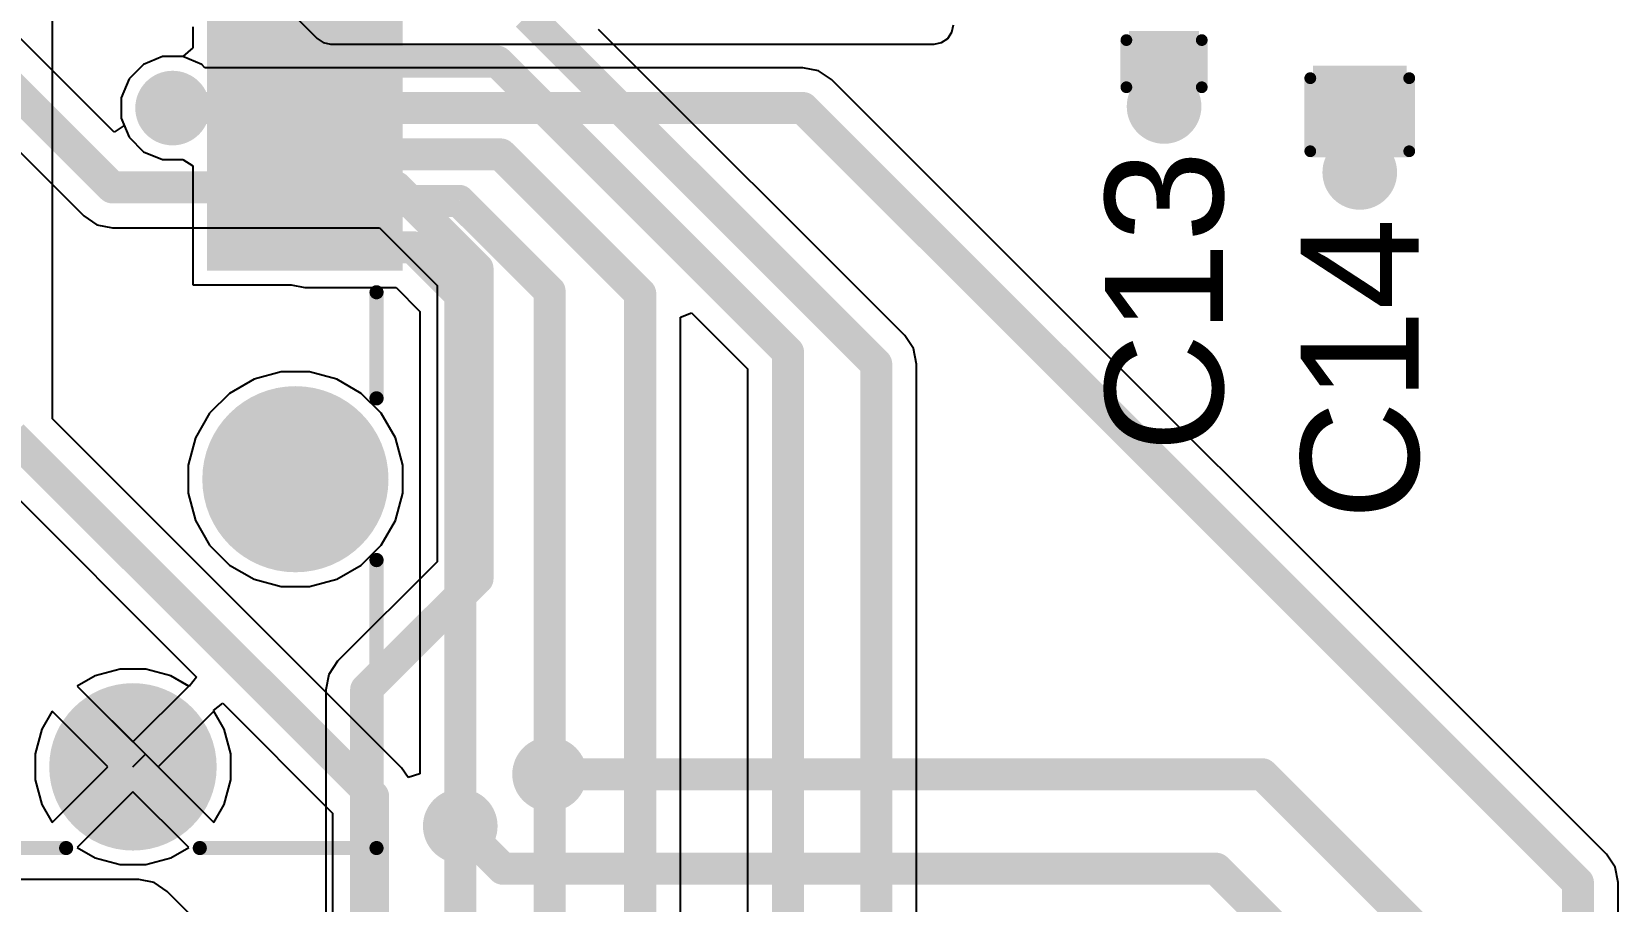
# Model space of a CAD drawing. Header units: millimetres. Extents: x 0 to 174, y 0 to 132.
# Drawn here: x 8.92 to 26.01, y 79.94 to 89.31 of the extents above; entities that cross this region are included whole.
import ezdxf

# ---------------------------------------------------------------- set-up
doc = ezdxf.new("R2010")
doc.units = ezdxf.units.MM
for name, color, linetype in [('BottomLayer', 5, 'Continuous'), ('BottomSolder', 6, 'Continuous'), ('PadHoleLayer', 156, 'Continuous'), ('TopLayer', 1, 'Continuous'), ('TopOverlay', 2, 'Continuous'), ('TopPaste', 8, 'Continuous'), ('TopSolder', 216, 'Continuous'), ('ViaHoleLayer', 16, 'Continuous')]:
    doc.layers.add(name, color=color, linetype=linetype)
doc.styles.add('Arial', font='', dxfattribs={"height": 0.2})
doc.styles.get('Arial').set_extended_font_data('Arial')

# ---------------------------------------------------------------- blocks, each defined once
blk = doc.blocks.new('FX23_20S_0_5SV_69')
at = {"layer": 'BottomLayer'}
h = blk.add_hatch(color=5, dxfattribs=at)
edge = h.paths.add_edge_path()
edge.add_arc((-4.75, 3.05), 0.902, 0, 360)
h = blk.add_hatch(color=5, dxfattribs=at)
edge = h.paths.add_edge_path()
edge.add_arc((4.75, 3.05), 0.902, 0, 360)
h = blk.add_hatch(color=5, dxfattribs=at)
edge = h.paths.add_edge_path()
edge.add_arc((-7.85, 1.3), 0.8, 0, 360)
h = blk.add_hatch(color=5, dxfattribs=at)
edge = h.paths.add_edge_path()
edge.add_arc((7.85, 1.3), 0.8, 0, 360)
h = blk.add_hatch(color=5, dxfattribs=at)
edge = h.paths.add_edge_path()
edge.add_arc((-7.85, -1.3), 0.8, 0, 360)
h = blk.add_hatch(color=5, dxfattribs=at)
edge = h.paths.add_edge_path()
edge.add_arc((7.85, -1.3), 0.8, 0, 360)
h = blk.add_hatch(color=5, dxfattribs=at)
edge = h.paths.add_edge_path()
edge.add_arc((-4.75, -3.05), 0.902, 0, 360)
h = blk.add_hatch(color=5, dxfattribs=at)
edge = h.paths.add_edge_path()
edge.add_arc((4.75, -3.05), 0.902, 0, 360)
at = {"layer": 'BottomSolder'}
h = blk.add_hatch(color=6, dxfattribs=at)
edge = h.paths.add_edge_path()
edge.add_arc((-4.75, 3.05), 1.003, 0, 360)
h = blk.add_hatch(color=6, dxfattribs=at)
edge = h.paths.add_edge_path()
edge.add_arc((4.75, 3.05), 1.003, 0, 360)
h = blk.add_hatch(color=6, dxfattribs=at)
edge = h.paths.add_edge_path()
edge.add_arc((-7.85, 1.3), 0.902, 0, 360)
h = blk.add_hatch(color=6, dxfattribs=at)
edge = h.paths.add_edge_path()
edge.add_arc((7.85, 1.3), 0.902, 0, 360)
h = blk.add_hatch(color=6, dxfattribs=at)
edge = h.paths.add_edge_path()
edge.add_arc((-7.85, -1.3), 0.902, 0, 360)
h = blk.add_hatch(color=6, dxfattribs=at)
edge = h.paths.add_edge_path()
edge.add_arc((7.85, -1.3), 0.902, 0, 360)
h = blk.add_hatch(color=6, dxfattribs=at)
edge = h.paths.add_edge_path()
edge.add_arc((-4.75, -3.05), 1.003, 0, 360)
h = blk.add_hatch(color=6, dxfattribs=at)
edge = h.paths.add_edge_path()
edge.add_arc((4.75, -3.05), 1.003, 0, 360)
at = {"layer": 'PadHoleLayer'}
h = blk.add_hatch(color=156, dxfattribs=at)
edge = h.paths.add_edge_path()
edge.add_arc((-4.75, 3.05), 0.648, 0, 360)
h = blk.add_hatch(color=156, dxfattribs=at)
edge = h.paths.add_edge_path()
edge.add_arc((4.75, 3.05), 0.648, 0, 360)
h = blk.add_hatch(color=156, dxfattribs=at)
edge = h.paths.add_edge_path()
edge.add_arc((-7.85, 1.3), 0.546, 0, 360)
h = blk.add_hatch(color=156, dxfattribs=at)
edge = h.paths.add_edge_path()
edge.add_arc((7.85, 1.3), 0.546, 0, 360)
h = blk.add_hatch(color=156, dxfattribs=at)
edge = h.paths.add_edge_path()
edge.add_arc((-7.85, -1.3), 0.546, 0, 360)
h = blk.add_hatch(color=156, dxfattribs=at)
edge = h.paths.add_edge_path()
edge.add_arc((7.85, -1.3), 0.546, 0, 360)
h = blk.add_hatch(color=156, dxfattribs=at)
edge = h.paths.add_edge_path()
edge.add_arc((-4.75, -3.05), 0.648, 0, 360)
h = blk.add_hatch(color=156, dxfattribs=at)
edge = h.paths.add_edge_path()
edge.add_arc((4.75, -3.05), 0.648, 0, 360)
at = {"layer": 'TopLayer'}
for points in [[(-2.402, 4.102), (-2.098, 4.102), (-2.098, 2.197), (-2.402, 2.197)], [(-1.902, 4.102), (-1.598, 4.102), (-1.598, 2.197), (-1.902, 2.197)], [(-1.402, 4.102), (-1.098, 4.102), (-1.098, 2.197), (-1.402, 2.197)], [(-0.902, 4.102), (-0.598, 4.102), (-0.598, 2.197), (-0.902, 2.197)], [(-0.402, 4.102), (-0.098, 4.102), (-0.098, 2.197), (-0.402, 2.197)], [(0.098, 4.102), (0.402, 4.102), (0.402, 2.197), (0.098, 2.197)], [(0.598, 4.102), (0.902, 4.102), (0.902, 2.197), (0.598, 2.197)], [(1.098, 4.102), (1.402, 4.102), (1.402, 2.197), (1.098, 2.197)], [(1.598, 4.102), (1.902, 4.102), (1.902, 2.197), (1.598, 2.197)], [(2.098, 4.102), (2.402, 4.102), (2.402, 2.197), (2.098, 2.197)], [(-2.402, -2.197), (-2.098, -2.197), (-2.098, -4.102), (-2.402, -4.102)], [(-1.902, -2.197), (-1.598, -2.197), (-1.598, -4.102), (-1.902, -4.102)], [(-1.402, -2.197), (-1.098, -2.197), (-1.098, -4.102), (-1.402, -4.102)], [(-0.902, -2.197), (-0.598, -2.197), (-0.598, -4.102), (-0.902, -4.102)], [(-0.402, -2.197), (-0.098, -2.197), (-0.098, -4.102), (-0.402, -4.102)], [(0.098, -2.197), (0.402, -2.197), (0.402, -4.102), (0.098, -4.102)], [(0.598, -2.197), (0.902, -2.197), (0.902, -4.102), (0.598, -4.102)], [(1.098, -2.197), (1.402, -2.197), (1.402, -4.102), (1.098, -4.102)], [(1.598, -2.197), (1.902, -2.197), (1.902, -4.102), (1.598, -4.102)], [(2.098, -2.197), (2.402, -2.197), (2.402, -4.102), (2.098, -4.102)]]:
    blk.add_hatch(color=1, dxfattribs=at).paths.add_polyline_path(points)
h = blk.add_hatch(color=1, dxfattribs=at)
edge = h.paths.add_edge_path()
edge.add_arc((-4.75, 3.05), 0.902, 0, 360)
h = blk.add_hatch(color=1, dxfattribs=at)
edge = h.paths.add_edge_path()
edge.add_arc((4.75, 3.05), 0.902, 0, 360)
h = blk.add_hatch(color=1, dxfattribs=at)
edge = h.paths.add_edge_path()
edge.add_arc((-7.85, 1.3), 0.8, 0, 360)
h = blk.add_hatch(color=1, dxfattribs=at)
edge = h.paths.add_edge_path()
edge.add_arc((7.85, 1.3), 0.8, 0, 360)
h = blk.add_hatch(color=1, dxfattribs=at)
edge = h.paths.add_edge_path()
edge.add_arc((-7.85, -1.3), 0.8, 0, 360)
h = blk.add_hatch(color=1, dxfattribs=at)
edge = h.paths.add_edge_path()
edge.add_arc((7.85, -1.3), 0.8, 0, 360)
h = blk.add_hatch(color=1, dxfattribs=at)
edge = h.paths.add_edge_path()
edge.add_arc((-4.75, -3.05), 0.902, 0, 360)
h = blk.add_hatch(color=1, dxfattribs=at)
edge = h.paths.add_edge_path()
edge.add_arc((4.75, -3.05), 0.902, 0, 360)
at = {"layer": 'TopPaste'}
for points in [[(-2.402, 4.102), (-2.098, 4.102), (-2.098, 2.197), (-2.402, 2.197)], [(-1.902, 4.102), (-1.598, 4.102), (-1.598, 2.197), (-1.902, 2.197)], [(-1.402, 4.102), (-1.098, 4.102), (-1.098, 2.197), (-1.402, 2.197)], [(-0.902, 4.102), (-0.598, 4.102), (-0.598, 2.197), (-0.902, 2.197)], [(-0.402, 4.102), (-0.098, 4.102), (-0.098, 2.197), (-0.402, 2.197)], [(0.098, 4.102), (0.402, 4.102), (0.402, 2.197), (0.098, 2.197)], [(0.598, 4.102), (0.902, 4.102), (0.902, 2.197), (0.598, 2.197)], [(1.098, 4.102), (1.402, 4.102), (1.402, 2.197), (1.098, 2.197)], [(1.598, 4.102), (1.902, 4.102), (1.902, 2.197), (1.598, 2.197)], [(2.098, 4.102), (2.402, 4.102), (2.402, 2.197), (2.098, 2.197)], [(-2.402, -2.197), (-2.098, -2.197), (-2.098, -4.102), (-2.402, -4.102)], [(-1.902, -2.197), (-1.598, -2.197), (-1.598, -4.102), (-1.902, -4.102)], [(-1.402, -2.197), (-1.098, -2.197), (-1.098, -4.102), (-1.402, -4.102)], [(-0.902, -2.197), (-0.598, -2.197), (-0.598, -4.102), (-0.902, -4.102)], [(-0.402, -2.197), (-0.098, -2.197), (-0.098, -4.102), (-0.402, -4.102)], [(0.098, -2.197), (0.402, -2.197), (0.402, -4.102), (0.098, -4.102)], [(0.598, -2.197), (0.902, -2.197), (0.902, -4.102), (0.598, -4.102)], [(1.098, -2.197), (1.402, -2.197), (1.402, -4.102), (1.098, -4.102)], [(1.598, -2.197), (1.902, -2.197), (1.902, -4.102), (1.598, -4.102)], [(2.098, -2.197), (2.402, -2.197), (2.402, -4.102), (2.098, -4.102)]]:
    blk.add_hatch(color=8, dxfattribs=at).paths.add_polyline_path(points)
at = {"layer": 'TopSolder'}
for points in [[(-2.504, 4.204), (-1.996, 4.204), (-1.996, 2.096), (-2.504, 2.096)], [(-2.004, 4.204), (-1.496, 4.204), (-1.496, 2.096), (-2.004, 2.096)], [(-1.504, 4.204), (-0.996, 4.204), (-0.996, 2.096), (-1.504, 2.096)], [(-1.004, 4.204), (-0.496, 4.204), (-0.496, 2.096), (-1.004, 2.096)], [(-0.504, 4.204), (0.004, 4.204), (0.004, 2.096), (-0.504, 2.096)], [(-0.004, 4.204), (0.504, 4.204), (0.504, 2.096), (-0.004, 2.096)], [(0.496, 4.204), (1.004, 4.204), (1.004, 2.096), (0.496, 2.096)], [(0.996, 4.204), (1.504, 4.204), (1.504, 2.096), (0.996, 2.096)], [(1.496, 4.204), (2.004, 4.204), (2.004, 2.096), (1.496, 2.096)], [(1.996, 4.204), (2.504, 4.204), (2.504, 2.096), (1.996, 2.096)], [(-2.504, -2.096), (-1.996, -2.096), (-1.996, -4.204), (-2.504, -4.204)], [(-2.004, -2.096), (-1.496, -2.096), (-1.496, -4.204), (-2.004, -4.204)], [(-1.504, -2.096), (-0.996, -2.096), (-0.996, -4.204), (-1.504, -4.204)], [(-1.004, -2.096), (-0.496, -2.096), (-0.496, -4.204), (-1.004, -4.204)], [(-0.504, -2.096), (0.004, -2.096), (0.004, -4.204), (-0.504, -4.204)], [(-0.004, -2.096), (0.504, -2.096), (0.504, -4.204), (-0.004, -4.204)], [(0.496, -2.096), (1.004, -2.096), (1.004, -4.204), (0.496, -4.204)], [(0.996, -2.096), (1.504, -2.096), (1.504, -4.204), (0.996, -4.204)], [(1.496, -2.096), (2.004, -2.096), (2.004, -4.204), (1.496, -4.204)], [(1.996, -2.096), (2.504, -2.096), (2.504, -4.204), (1.996, -4.204)]]:
    blk.add_hatch(color=216, dxfattribs=at).paths.add_polyline_path(points)
h = blk.add_hatch(color=216, dxfattribs=at)
edge = h.paths.add_edge_path()
edge.add_arc((-4.75, 3.05), 1.003, 0, 360)
h = blk.add_hatch(color=216, dxfattribs=at)
edge = h.paths.add_edge_path()
edge.add_arc((4.75, 3.05), 1.003, 0, 360)
h = blk.add_hatch(color=216, dxfattribs=at)
edge = h.paths.add_edge_path()
edge.add_arc((-7.85, 1.3), 0.902, 0, 360)
h = blk.add_hatch(color=216, dxfattribs=at)
edge = h.paths.add_edge_path()
edge.add_arc((7.85, 1.3), 0.902, 0, 360)
h = blk.add_hatch(color=216, dxfattribs=at)
edge = h.paths.add_edge_path()
edge.add_arc((-7.85, -1.3), 0.902, 0, 360)
h = blk.add_hatch(color=216, dxfattribs=at)
edge = h.paths.add_edge_path()
edge.add_arc((7.85, -1.3), 0.902, 0, 360)
h = blk.add_hatch(color=216, dxfattribs=at)
edge = h.paths.add_edge_path()
edge.add_arc((-4.75, -3.05), 1.003, 0, 360)
h = blk.add_hatch(color=216, dxfattribs=at)
edge = h.paths.add_edge_path()
edge.add_arc((4.75, -3.05), 1.003, 0, 360)
at = {"layer": 'TopOverlay', "const_width": 0.152}
for points in [[(-5.621, 3.924), (-8.725, 3.924)], [(-8.725, 2.02), (-8.725, 3.924)], [(-2.735, 3.924), (-3.879, 3.924)], [(3.879, 3.924), (2.735, 3.924)], [(8.725, 3.924), (5.621, 3.924)], [(8.725, 2.02), (8.725, 3.924)], [(-8.725, -0.58), (-8.725, 0.58)], [(8.725, -0.58), (8.725, 0.58)], [(-8.725, -3.924), (-8.725, -2.02)], [(8.725, -3.924), (8.725, -2.02)], [(-5.621, -3.924), (-8.725, -3.924)], [(-2.735, -3.924), (-3.879, -3.924)], [(3.879, -3.924), (2.735, -3.924)], [(8.725, -3.924), (5.621, -3.924)]]:
    blk.add_lwpolyline(points, dxfattribs=at)
at = {"layer": 'TopOverlay', "const_width": 0.0762}
for points in [[(-8.763, 3.924, 1), (-8.687, 3.924, 1)], [(-8.763, 3.924, 1), (-8.687, 3.924, 1)], [(-5.66, 3.924, 1), (-5.583, 3.924, 1)], [(-3.917, 3.924, 1), (-3.84, 3.924, 1)], [(-2.773, 3.924, 1), (-2.697, 3.924, 1)], [(2.697, 3.924, 1), (2.773, 3.924, 1)], [(3.84, 3.924, 1), (3.917, 3.924, 1)], [(5.583, 3.924, 1), (5.66, 3.924, 1)], [(8.687, 3.924, 1), (8.763, 3.924, 1)], [(8.687, 3.924, 1), (8.763, 3.924, 1)], [(-8.763, 2.02, 1), (-8.687, 2.02, 1)], [(8.687, 2.02, 1), (8.763, 2.02, 1)], [(-8.763, 0.58, 1), (-8.687, 0.58, 1)], [(8.687, 0.58, 1), (8.763, 0.58, 1)], [(-8.763, -0.58, 1), (-8.687, -0.58, 1)], [(8.687, -0.58, 1), (8.763, -0.58, 1)], [(-8.763, -2.02, 1), (-8.687, -2.02, 1)], [(8.687, -2.02, 1), (8.763, -2.02, 1)], [(-8.763, -3.924, 1), (-8.687, -3.924, 1)], [(-8.763, -3.924, 1), (-8.687, -3.924, 1)], [(-5.66, -3.924, 1), (-5.583, -3.924, 1)], [(-3.917, -3.924, 1), (-3.84, -3.924, 1)], [(-2.773, -3.924, 1), (-2.697, -3.924, 1)], [(2.697, -3.924, 1), (2.773, -3.924, 1)], [(3.84, -3.924, 1), (3.917, -3.924, 1)], [(5.583, -3.924, 1), (5.66, -3.924, 1)], [(8.687, -3.924, 1), (8.763, -3.924, 1)], [(8.687, -3.924, 1), (8.763, -3.924, 1)]]:
    blk.add_lwpolyline(points, format="xyb", close=True, dxfattribs=at)
at = {"layer": 'TopOverlay'}
for s, p in [('1', (-2.868, 2.263)), ('20', (2.618, -2.843))]:
    blk.add_text(s, height=0.5, dxfattribs=at).set_placement(p)
blk = doc.blocks.new('C___0603_97')
at = {"layer": 'TopLayer'}
for points in [[(-0.381, 0.445), (-0.381, -0.445), (-1.143, -0.445), (-1.143, 0.445)], [(1.143, 0.445), (1.143, -0.445), (0.381, -0.445), (0.381, 0.445)]]:
    blk.add_hatch(color=1, dxfattribs=at).paths.add_polyline_path(points)
at = {"layer": 'TopPaste'}
for points in [[(-0.381, 0.445), (-0.381, -0.445), (-1.143, -0.445), (-1.143, 0.445)], [(1.143, 0.445), (1.143, -0.445), (0.381, -0.445), (0.381, 0.445)]]:
    blk.add_hatch(color=8, dxfattribs=at).paths.add_polyline_path(points)
at = {"layer": 'TopSolder'}
for points in [[(-0.321, 0.504), (-0.321, -0.504), (-1.203, -0.504), (-1.203, 0.504)], [(1.203, 0.504), (1.203, -0.504), (0.321, -0.504), (0.321, 0.504)]]:
    blk.add_hatch(color=216, dxfattribs=at).paths.add_polyline_path(points)
at = {"layer": 'TopOverlay', "const_width": 0.127}
for points in [[(-1.245, 0.533), (-1.245, -0.533)], [(-1.245, 0.533), (-0.457, 0.533)], [(0.457, 0.533), (1.245, 0.533)], [(1.245, 0.533), (1.245, -0.533)], [(-1.245, -0.533), (-0.457, -0.533)], [(0.457, -0.533), (1.245, -0.533)]]:
    blk.add_lwpolyline(points, dxfattribs=at)
at = {"layer": 'TopOverlay', "const_width": 0.0635}
for points in [[(-1.276, 0.533, 1), (-1.213, 0.533, 1)], [(-1.276, 0.533, 1), (-1.213, 0.533, 1)], [(-0.489, 0.533, 1), (-0.425, 0.533, 1)], [(0.425, 0.533, 1), (0.489, 0.533, 1)], [(1.213, 0.533, 1), (1.276, 0.533, 1)], [(1.213, 0.533, 1), (1.276, 0.533, 1)], [(-1.276, -0.533, 1), (-1.213, -0.533, 1)], [(-1.276, -0.533, 1), (-1.213, -0.533, 1)], [(-0.489, -0.533, 1), (-0.425, -0.533, 1)], [(0.425, -0.533, 1), (0.489, -0.533, 1)], [(1.213, -0.533, 1), (1.276, -0.533, 1)], [(1.213, -0.533, 1), (1.276, -0.533, 1)]]:
    blk.add_lwpolyline(points, format="xyb", close=True, dxfattribs=at)
blk = doc.blocks.new('C___0402_98')
at = {"layer": 'TopLayer'}
for points in [[(-0.699, -0.318), (-0.699, 0.318), (-0.241, 0.318), (-0.241, -0.318)], [(0.241, -0.318), (0.241, 0.318), (0.699, 0.318), (0.699, -0.318)]]:
    blk.add_hatch(color=1, dxfattribs=at).paths.add_polyline_path(points)
at = {"layer": 'TopPaste'}
for points in [[(-0.699, -0.318), (-0.699, 0.318), (-0.241, 0.318), (-0.241, -0.318)], [(0.241, -0.318), (0.241, 0.318), (0.699, 0.318), (0.699, -0.318)]]:
    blk.add_hatch(color=8, dxfattribs=at).paths.add_polyline_path(points)
at = {"layer": 'TopSolder'}
for points in [[(-0.758, -0.377), (-0.758, 0.377), (-0.181, 0.377), (-0.181, -0.377)], [(0.181, -0.377), (0.181, 0.377), (0.758, 0.377), (0.758, -0.377)]]:
    blk.add_hatch(color=216, dxfattribs=at).paths.add_polyline_path(points)
at = {"layer": 'TopOverlay', "const_width": 0.127}
for points in [[(-0.787, 0.406), (-0.787, -0.406)], [(-0.787, 0.406), (-0.279, 0.406)], [(0.279, 0.406), (0.787, 0.406)], [(0.787, 0.406), (0.787, -0.406)], [(-0.787, -0.406), (-0.279, -0.406)], [(0.279, -0.406), (0.787, -0.406)]]:
    blk.add_lwpolyline(points, dxfattribs=at)
at = {"layer": 'TopOverlay', "const_width": 0.0635}
for points in [[(-0.819, 0.406, 1), (-0.756, 0.406, 1)], [(-0.819, 0.406, 1), (-0.756, 0.406, 1)], [(-0.311, 0.406, 1), (-0.248, 0.406, 1)], [(0.248, 0.406, 1), (0.311, 0.406, 1)], [(0.756, 0.406, 1), (0.819, 0.406, 1)], [(0.756, 0.406, 1), (0.819, 0.406, 1)], [(-0.819, -0.406, 1), (-0.756, -0.406, 1)], [(-0.819, -0.406, 1), (-0.756, -0.406, 1)], [(-0.311, -0.406, 1), (-0.248, -0.406, 1)], [(0.248, -0.406, 1), (0.311, -0.406, 1)], [(0.756, -0.406, 1), (0.819, -0.406, 1)], [(0.756, -0.406, 1), (0.819, -0.406, 1)]]:
    blk.add_lwpolyline(points, format="xyb", close=True, dxfattribs=at)

msp = doc.modelspace()

# ---------------------------------------------------------------- hatches: boundary and pattern name
at = {"layer": 'BottomLayer'}
h = msp.add_hatch(color=5, dxfattribs=at)
edge = h.paths.add_edge_path()
edge.add_arc((10.439, 88.485), 0.3, 0, 360)
h = msp.add_hatch(color=5, dxfattribs=at)
edge = h.paths.add_edge_path()
edge.add_arc((21.12, 88.502), 0.3, 0, 360)
h = msp.add_hatch(color=5, dxfattribs=at)
edge = h.paths.add_edge_path()
edge.add_arc((23.228, 87.791), 0.3, 0, 360)
h = msp.add_hatch(color=5, dxfattribs=at)
edge = h.paths.add_edge_path()
edge.add_arc((14.5, 81.305), 0.3, 0, 360)
h = msp.add_hatch(color=5, dxfattribs=at)
edge = h.paths.add_edge_path()
edge.add_arc((13.538, 80.747), 0.3, 0, 360)
at = {"layer": 'BottomSolder'}
h = msp.add_hatch(color=6, dxfattribs=at)
edge = h.paths.add_edge_path()
edge.add_arc((10.439, 88.485), 0.402, 0, 360)
h = msp.add_hatch(color=6, dxfattribs=at)
edge = h.paths.add_edge_path()
edge.add_arc((21.12, 88.502), 0.402, 0, 360)
h = msp.add_hatch(color=6, dxfattribs=at)
edge = h.paths.add_edge_path()
edge.add_arc((23.228, 87.791), 0.402, 0, 360)
h = msp.add_hatch(color=6, dxfattribs=at)
edge = h.paths.add_edge_path()
edge.add_arc((14.5, 81.305), 0.402, 0, 360)
h = msp.add_hatch(color=6, dxfattribs=at)
edge = h.paths.add_edge_path()
edge.add_arc((13.538, 80.747), 0.402, 0, 360)
at = {"layer": 'TopLayer'}
h = msp.add_hatch(color=1, dxfattribs=at)
edge = h.paths.add_edge_path()
edge.add_arc((10.439, 88.485), 0.3, 0, 360)
h = msp.add_hatch(color=1, dxfattribs=at)
edge = h.paths.add_edge_path()
edge.add_arc((21.12, 88.502), 0.3, 0, 360)
h = msp.add_hatch(color=1, dxfattribs=at)
edge = h.paths.add_edge_path()
edge.add_arc((23.228, 87.791), 0.3, 0, 360)
h = msp.add_hatch(color=1, dxfattribs=at)
edge = h.paths.add_edge_path()
edge.add_arc((14.5, 81.305), 0.3, 0, 360)
h = msp.add_hatch(color=1, dxfattribs=at)
edge = h.paths.add_edge_path()
edge.add_arc((13.538, 80.747), 0.3, 0, 360)
at = {"layer": 'TopSolder'}
h = msp.add_hatch(color=216, dxfattribs=at)
edge = h.paths.add_edge_path()
edge.add_arc((10.439, 88.485), 0.402, 0, 360)
h = msp.add_hatch(color=216, dxfattribs=at)
edge = h.paths.add_edge_path()
edge.add_arc((21.12, 88.502), 0.402, 0, 360)
h = msp.add_hatch(color=216, dxfattribs=at)
edge = h.paths.add_edge_path()
edge.add_arc((23.228, 87.791), 0.402, 0, 360)
h = msp.add_hatch(color=216, dxfattribs=at)
edge = h.paths.add_edge_path()
edge.add_arc((14.5, 81.305), 0.402, 0, 360)
h = msp.add_hatch(color=216, dxfattribs=at)
edge = h.paths.add_edge_path()
edge.add_arc((13.538, 80.747), 0.402, 0, 360)
at = {"layer": 'ViaHoleLayer'}
h = msp.add_hatch(color=16, dxfattribs=at)
edge = h.paths.add_edge_path()
edge.add_arc((10.439, 88.485), 0.15, 0, 360)
h = msp.add_hatch(color=16, dxfattribs=at)
edge = h.paths.add_edge_path()
edge.add_arc((21.12, 88.502), 0.15, 0, 360)
h = msp.add_hatch(color=16, dxfattribs=at)
edge = h.paths.add_edge_path()
edge.add_arc((23.228, 87.791), 0.15, 0, 360)
h = msp.add_hatch(color=16, dxfattribs=at)
edge = h.paths.add_edge_path()
edge.add_arc((14.5, 81.305), 0.15, 0, 360)
h = msp.add_hatch(color=16, dxfattribs=at)
edge = h.paths.add_edge_path()
edge.add_arc((13.538, 80.747), 0.15, 0, 360)

# ---------------------------------------------------------------- linework, layer by layer
at = {"layer": 'BottomLayer'}
for p, q in [((11.111, 90.12), (11.995, 89.236)), ((9.81, 88.226), (8.489, 89.546)), ((11.995, 89.236), (12.062, 89.191)), ((18.723, 89.191), (18.79, 89.236)), ((18.79, 89.236), (18.835, 89.303)), ((18.835, 89.303), (18.851, 89.383)), ((12.062, 89.191), (12.141, 89.175)), ((12.141, 89.175), (12.141, 89.175)), ((12.141, 89.175), (18.644, 89.175)), ((18.644, 89.175), (18.723, 89.191)), ((7.874, 88.931), (9.482, 87.322)), ((10.126, 88.955), (9.97, 88.799)), ((10.329, 89.039), (10.126, 88.955)), ((10.55, 89.039), (10.329, 89.039)), ((10.753, 88.955), (10.55, 89.039)), ((10.788, 88.92), (10.753, 88.955)), ((17.23, 88.92), (10.788, 88.92)), ((17.396, 88.887), (17.23, 88.92)), ((17.537, 88.793), (17.396, 88.887)), ((9.97, 88.799), (9.885, 88.595)), ((25.885, 80.445), (17.537, 88.793)), ((9.885, 88.595), (9.885, 88.375)), ((9.885, 88.375), (9.917, 88.297)), ((9.917, 88.297), (9.81, 88.226)), ((9.482, 87.322), (9.624, 87.228)), ((9.624, 87.228), (9.79, 87.195)), ((9.79, 87.195), (12.668, 87.195)), ((12.668, 87.195), (13.288, 86.574)), ((13.288, 86.574), (13.288, 83.595)), ((11.61, 85.641), (11.316, 85.562)), ((11.914, 85.641), (11.61, 85.641)), ((12.208, 85.562), (11.914, 85.641)), ((11.316, 85.562), (11.053, 85.41)), ((12.472, 85.41), (12.208, 85.562)), ((11.053, 85.41), (10.837, 85.195)), ((12.687, 85.195), (12.472, 85.41)), ((10.837, 85.195), (10.685, 84.931)), ((12.839, 84.931), (12.687, 85.195)), ((10.685, 84.931), (10.607, 84.637)), ((12.918, 84.637), (12.839, 84.931)), ((10.607, 84.637), (10.607, 84.333)), ((12.918, 84.333), (12.918, 84.637)), ((10.607, 84.333), (10.685, 84.039)), ((12.839, 84.039), (12.918, 84.333)), ((10.685, 84.039), (10.837, 83.775)), ((12.687, 83.775), (12.839, 84.039)), ((10.837, 83.775), (11.053, 83.56)), ((12.472, 83.56), (12.687, 83.775)), ((13.288, 83.595), (12.217, 82.523)), ((11.053, 83.56), (11.316, 83.408)), ((11.316, 83.408), (11.61, 83.329)), ((11.914, 83.329), (12.208, 83.408)), ((12.208, 83.408), (12.472, 83.56)), ((11.61, 83.329), (11.914, 83.329)), ((9.873, 82.439), (9.605, 82.367)), ((10.151, 82.439), (9.873, 82.439)), ((10.419, 82.367), (10.151, 82.439)), ((12.122, 82.382), (12.089, 82.216)), ((12.217, 82.523), (12.122, 82.382)), ((9.605, 82.367), (9.411, 82.255)), ((9.411, 82.255), (10.012, 81.654)), ((10.012, 81.654), (10.613, 82.255)), ((10.613, 82.255), (10.419, 82.367)), ((12.089, 82.216), (12.089, 79.577)), ((9.142, 81.986), (9.03, 81.792)), ((9.743, 81.385), (9.142, 81.986)), ((10.882, 81.986), (10.282, 81.385)), ((10.994, 81.792), (10.882, 81.986)), ((9.03, 81.792), (8.958, 81.524)), ((11.066, 81.524), (10.994, 81.792)), ((8.958, 81.524), (8.958, 81.246)), ((9.142, 80.784), (9.743, 81.385)), ((10.282, 81.385), (10.882, 80.784)), ((11.066, 81.246), (11.066, 81.524)), ((8.958, 81.246), (9.03, 80.978)), ((10.994, 80.978), (11.066, 81.246)), ((10.012, 81.116), (9.411, 80.515)), ((10.613, 80.515), (10.012, 81.116)), ((9.03, 80.978), (9.142, 80.784)), ((10.882, 80.784), (10.994, 80.978)), ((9.411, 80.515), (9.605, 80.403)), ((10.419, 80.403), (10.613, 80.515)), ((9.605, 80.403), (9.873, 80.331)), ((9.873, 80.331), (10.151, 80.331)), ((10.151, 80.331), (10.419, 80.403)), ((25.98, 80.303), (25.885, 80.445)), ((26.013, 80.137), (25.98, 80.303)), ((26.013, 64.239), (26.013, 80.137))]:
    msp.add_line(p, q, dxfattribs=at)
at = {"layer": 'BottomLayer', "const_width": 0.345}
for points in [[(7.935, 89.485), (9.79, 87.63)], [(10.439, 88.485), (17.23, 88.485)], [(17.23, 88.485), (25.578, 80.137)], [(9.79, 87.63), (12.848, 87.63)], [(12.848, 87.63), (13.724, 86.755)], [(13.724, 83.415), (13.724, 86.755)], [(12.524, 82.216), (13.724, 83.415)], [(12.524, 79.577), (12.524, 82.216)], [(14.5, 81.305), (22.179, 81.305)], [(22.179, 81.305), (24.562, 78.923)], [(13.538, 80.747), (13.998, 80.287)], [(13.998, 80.287), (21.681, 80.287)], [(21.681, 80.287), (23.545, 78.423)], [(25.578, 64.059), (25.578, 80.137)]]:
    msp.add_lwpolyline(points, dxfattribs=at)
at = {"layer": 'BottomLayer', "const_width": 0.173}
for points in [[(10.353, 88.485, 1), (10.526, 88.485, 1)], [(17.143, 88.485, 1), (17.316, 88.485, 1)], [(17.143, 88.485, 1), (17.316, 88.485, 1)], [(9.704, 87.63, 1), (9.876, 87.63, 1)], [(9.704, 87.63, 1), (9.876, 87.63, 1)], [(12.762, 87.63, 1), (12.935, 87.63, 1)], [(12.762, 87.63, 1), (12.935, 87.63, 1)], [(13.637, 86.755, 1), (13.81, 86.755, 1)], [(13.637, 86.755, 1), (13.81, 86.755, 1)], [(13.637, 83.415, 1), (13.81, 83.415, 1)], [(13.637, 83.415, 1), (13.81, 83.415, 1)], [(12.438, 82.216, 1), (12.611, 82.216, 1)], [(12.438, 82.216, 1), (12.611, 82.216, 1)], [(14.414, 81.305, 1), (14.586, 81.305, 1)], [(22.093, 81.305, 1), (22.265, 81.305, 1)], [(22.093, 81.305, 1), (22.265, 81.305, 1)], [(13.452, 80.747, 1), (13.625, 80.747, 1)], [(13.911, 80.287, 1), (14.084, 80.287, 1)], [(13.911, 80.287, 1), (14.084, 80.287, 1)], [(21.595, 80.287, 1), (21.767, 80.287, 1)], [(21.595, 80.287, 1), (21.767, 80.287, 1)], [(25.491, 80.137, 1), (25.664, 80.137, 1)], [(25.491, 80.137, 1), (25.664, 80.137, 1)]]:
    msp.add_lwpolyline(points, format="xyb", close=True, dxfattribs=at)
at = {"layer": 'TopLayer'}
for p, q in [((9.147, 85.134), (9.147, 91.262)), ((10.656, 89.361), (10.656, 89.133)), ((18.326, 86.034), (15.028, 89.332)), ((10.656, 89.133), (10.55, 89.039)), ((10.126, 88.955), (9.97, 88.799)), ((10.329, 89.039), (10.126, 88.955)), ((10.55, 89.039), (10.329, 89.039)), ((9.97, 88.799), (9.885, 88.595)), ((9.885, 88.595), (9.885, 88.375)), ((9.885, 88.375), (9.97, 88.171)), ((9.97, 88.171), (10.126, 88.015)), ((10.126, 88.015), (10.329, 87.931)), ((10.329, 87.931), (10.55, 87.931)), ((10.55, 87.931), (10.55, 87.931)), ((10.55, 87.931), (10.656, 87.861)), ((10.656, 87.861), (10.656, 86.579)), ((10.656, 86.579), (11.718, 86.579)), ((11.718, 86.579), (11.862, 86.55)), ((11.862, 86.55), (12.846, 86.55)), ((12.846, 86.55), (13.103, 86.293)), ((13.103, 86.293), (13.103, 81.309)), ((15.911, 86.231), (16.029, 86.279)), ((15.911, 58.947), (15.911, 86.231)), ((16.029, 86.279), (16.634, 85.674)), ((18.42, 85.892), (18.326, 86.034)), ((18.454, 85.726), (18.42, 85.892)), ((11.61, 85.641), (11.316, 85.562)), ((11.914, 85.641), (11.61, 85.641)), ((12.208, 85.562), (11.914, 85.641)), ((16.634, 85.674), (16.634, 68.936)), ((18.454, 76.678), (18.454, 85.726)), ((11.316, 85.562), (11.053, 85.41)), ((12.472, 85.41), (12.208, 85.562)), ((11.053, 85.41), (10.837, 85.195)), ((12.687, 85.195), (12.472, 85.41)), ((12.906, 81.375), (9.147, 85.134)), ((10.837, 85.195), (10.685, 84.931)), ((12.839, 84.931), (12.687, 85.195)), ((10.685, 84.931), (10.607, 84.637)), ((12.918, 84.637), (12.839, 84.931)), ((8.405, 84.646), (10.697, 82.353)), ((10.607, 84.637), (10.607, 84.333)), ((12.918, 84.333), (12.918, 84.637)), ((10.607, 84.333), (10.685, 84.039)), ((12.839, 84.039), (12.918, 84.333)), ((10.685, 84.039), (10.837, 83.775)), ((12.687, 83.775), (12.839, 84.039)), ((10.837, 83.775), (11.053, 83.56)), ((12.472, 83.56), (12.687, 83.775)), ((11.053, 83.56), (11.316, 83.408)), ((11.316, 83.408), (11.61, 83.329)), ((11.914, 83.329), (12.208, 83.408)), ((12.208, 83.408), (12.472, 83.56)), ((11.61, 83.329), (11.914, 83.329)), ((9.873, 82.439), (9.605, 82.367)), ((10.151, 82.439), (9.873, 82.439)), ((10.419, 82.367), (10.151, 82.439)), ((9.605, 82.367), (9.411, 82.255)), ((9.411, 82.255), (10.147, 81.52)), ((10.619, 82.252), (10.419, 82.367)), ((10.697, 82.353), (10.619, 82.252)), ((10.879, 81.992), (10.98, 82.07)), ((10.98, 82.07), (12.163, 80.887)), ((9.142, 81.986), (9.03, 81.792)), ((9.743, 81.385), (9.142, 81.986)), ((10.994, 81.792), (10.879, 81.992)), ((9.03, 81.792), (8.958, 81.524)), ((11.066, 81.524), (10.994, 81.792)), ((8.958, 81.524), (8.958, 81.246)), ((9.142, 80.784), (9.743, 81.385)), ((10.147, 81.52), (10.012, 81.385)), ((10.012, 81.385), (10.147, 81.52)), ((10.012, 81.385), (10.012, 81.385)), ((10.147, 81.52), (10.882, 80.784)), ((11.066, 81.246), (11.066, 81.524)), ((12.976, 81.27), (12.906, 81.375)), ((8.958, 81.246), (9.03, 80.978)), ((10.994, 80.978), (11.066, 81.246)), ((13.103, 81.309), (12.976, 81.27)), ((10.012, 81.116), (9.411, 80.515)), ((10.613, 80.515), (10.012, 81.116)), ((9.03, 80.978), (9.142, 80.784)), ((10.882, 80.784), (10.994, 80.978)), ((12.163, 80.887), (12.163, 67.287)), ((9.411, 80.515), (9.605, 80.403)), ((10.419, 80.403), (10.613, 80.515)), ((9.605, 80.403), (9.873, 80.331)), ((9.873, 80.331), (10.151, 80.331)), ((10.151, 80.331), (10.419, 80.403)), ((10.074, 80.17), (5.126, 80.17)), ((10.24, 80.137), (10.074, 80.17)), ((10.382, 80.043), (10.24, 80.137)), ((11.763, 78.662), (10.382, 80.043))]:
    msp.add_line(p, q, dxfattribs=at)
for points, const_width in [([(14.259, 89.485), (18.019, 85.726)], 0.345), ([(11.862, 88.985), (13.938, 88.985)], 0.345), ([(13.938, 88.985), (17.069, 85.854)], 0.345), ([(21.12, 88.502), (21.12, 89.027)], 0.305), ([(10.439, 88.485), (11.862, 88.485)], 0.345), ([(23.228, 87.791), (23.228, 88.502)], 0.305), ([(11.862, 87.985), (13.975, 87.985)], 0.345), ([(13.975, 87.985), (15.476, 86.484)], 0.345), ([(11.862, 87.485), (13.526, 87.485)], 0.345), ([(13.526, 87.485), (14.5, 86.511)], 0.345), ([(11.862, 86.985), (13.027, 86.985)], 0.345), ([(13.027, 86.985), (13.538, 86.473)], 0.345), ([(14.5, 81.305), (14.5, 86.511)], 0.345), ([(15.476, 58.947), (15.476, 86.484)], 0.345), ([(13.538, 80.747), (13.538, 86.473)], 0.345), ([(17.069, 68.936), (17.069, 85.854)], 0.345), ([(18.019, 69.935), (18.019, 85.726)], 0.345), ([(8.712, 84.954), (12.598, 81.068)], 0.345), ([(14.5, 59.788), (14.5, 81.305)], 0.345), ([(12.598, 67.106), (12.598, 81.068)], 0.345), ([(13.538, 60.516), (13.538, 80.747)], 0.345)]:
    msp.add_lwpolyline(points, dxfattribs=dict(at, const_width=const_width))
for points, const_width in [([(11.776, 88.985, 1), (11.949, 88.985, 1)], 0.173), ([(13.852, 88.985, 1), (14.024, 88.985, 1)], 0.173), ([(13.852, 88.985, 1), (14.024, 88.985, 1)], 0.173), ([(21.044, 89.027, 1), (21.196, 89.027, 1)], 0.152), ([(10.353, 88.485, 1), (10.526, 88.485, 1)], 0.173), ([(11.776, 88.485, 1), (11.949, 88.485, 1)], 0.173), ([(21.044, 88.502, 1), (21.196, 88.502, 1)], 0.152), ([(23.152, 88.502, 1), (23.305, 88.502, 1)], 0.152), ([(11.776, 87.985, 1), (11.949, 87.985, 1)], 0.173), ([(13.889, 87.985, 1), (14.061, 87.985, 1)], 0.173), ([(13.889, 87.985, 1), (14.061, 87.985, 1)], 0.173), ([(23.152, 87.791, 1), (23.305, 87.791, 1)], 0.152), ([(11.776, 87.485, 1), (11.949, 87.485, 1)], 0.173), ([(13.44, 87.485, 1), (13.612, 87.485, 1)], 0.173), ([(13.44, 87.485, 1), (13.612, 87.485, 1)], 0.173), ([(11.776, 86.985, 1), (11.949, 86.985, 1)], 0.173), ([(12.94, 86.985, 1), (13.113, 86.985, 1)], 0.173), ([(12.94, 86.985, 1), (13.113, 86.985, 1)], 0.173), ([(14.414, 86.511, 1), (14.586, 86.511, 1)], 0.173), ([(14.414, 86.511, 1), (14.586, 86.511, 1)], 0.173), ([(15.39, 86.484, 1), (15.563, 86.484, 1)], 0.173), ([(15.39, 86.484, 1), (15.563, 86.484, 1)], 0.173), ([(13.452, 86.473, 1), (13.625, 86.473, 1)], 0.173), ([(13.452, 86.473, 1), (13.625, 86.473, 1)], 0.173), ([(16.982, 85.854, 1), (17.155, 85.854, 1)], 0.173), ([(16.982, 85.854, 1), (17.155, 85.854, 1)], 0.173), ([(17.932, 85.726, 1), (18.105, 85.726, 1)], 0.173), ([(17.932, 85.726, 1), (18.105, 85.726, 1)], 0.173), ([(14.414, 81.305, 1), (14.586, 81.305, 1)], 0.173), ([(14.414, 81.305, 1), (14.586, 81.305, 1)], 0.173), ([(12.512, 81.068, 1), (12.685, 81.068, 1)], 0.173), ([(12.512, 81.068, 1), (12.685, 81.068, 1)], 0.173), ([(13.452, 80.747, 1), (13.625, 80.747, 1)], 0.173), ([(13.452, 80.747, 1), (13.625, 80.747, 1)], 0.173)]:
    msp.add_lwpolyline(points, format="xyb", close=True, dxfattribs=dict(at, const_width=const_width))

# ---------------------------------------------------------------- block references
for name, p, rotation in [('FX23_20S_0_5SV_69', (8.712, 89.235), 270), ('C___0603_97', (23.228, 89.264), 90), ('C___0402_98', (21.12, 89.497), 90)]:
    msp.add_blockref(name, p, dxfattribs=dict(rotation=rotation))

# ---------------------------------------------------------------- texts
at = {"layer": 'TopOverlay', "style": 'Arial'}
for s, p in [('C13', (21.755, 84.773)), ('C14', (23.863, 84.045))]:
    msp.add_text(s, height=1.27, rotation=90, dxfattribs=at).set_placement(p)

doc.saveas('drawing.dxf')
